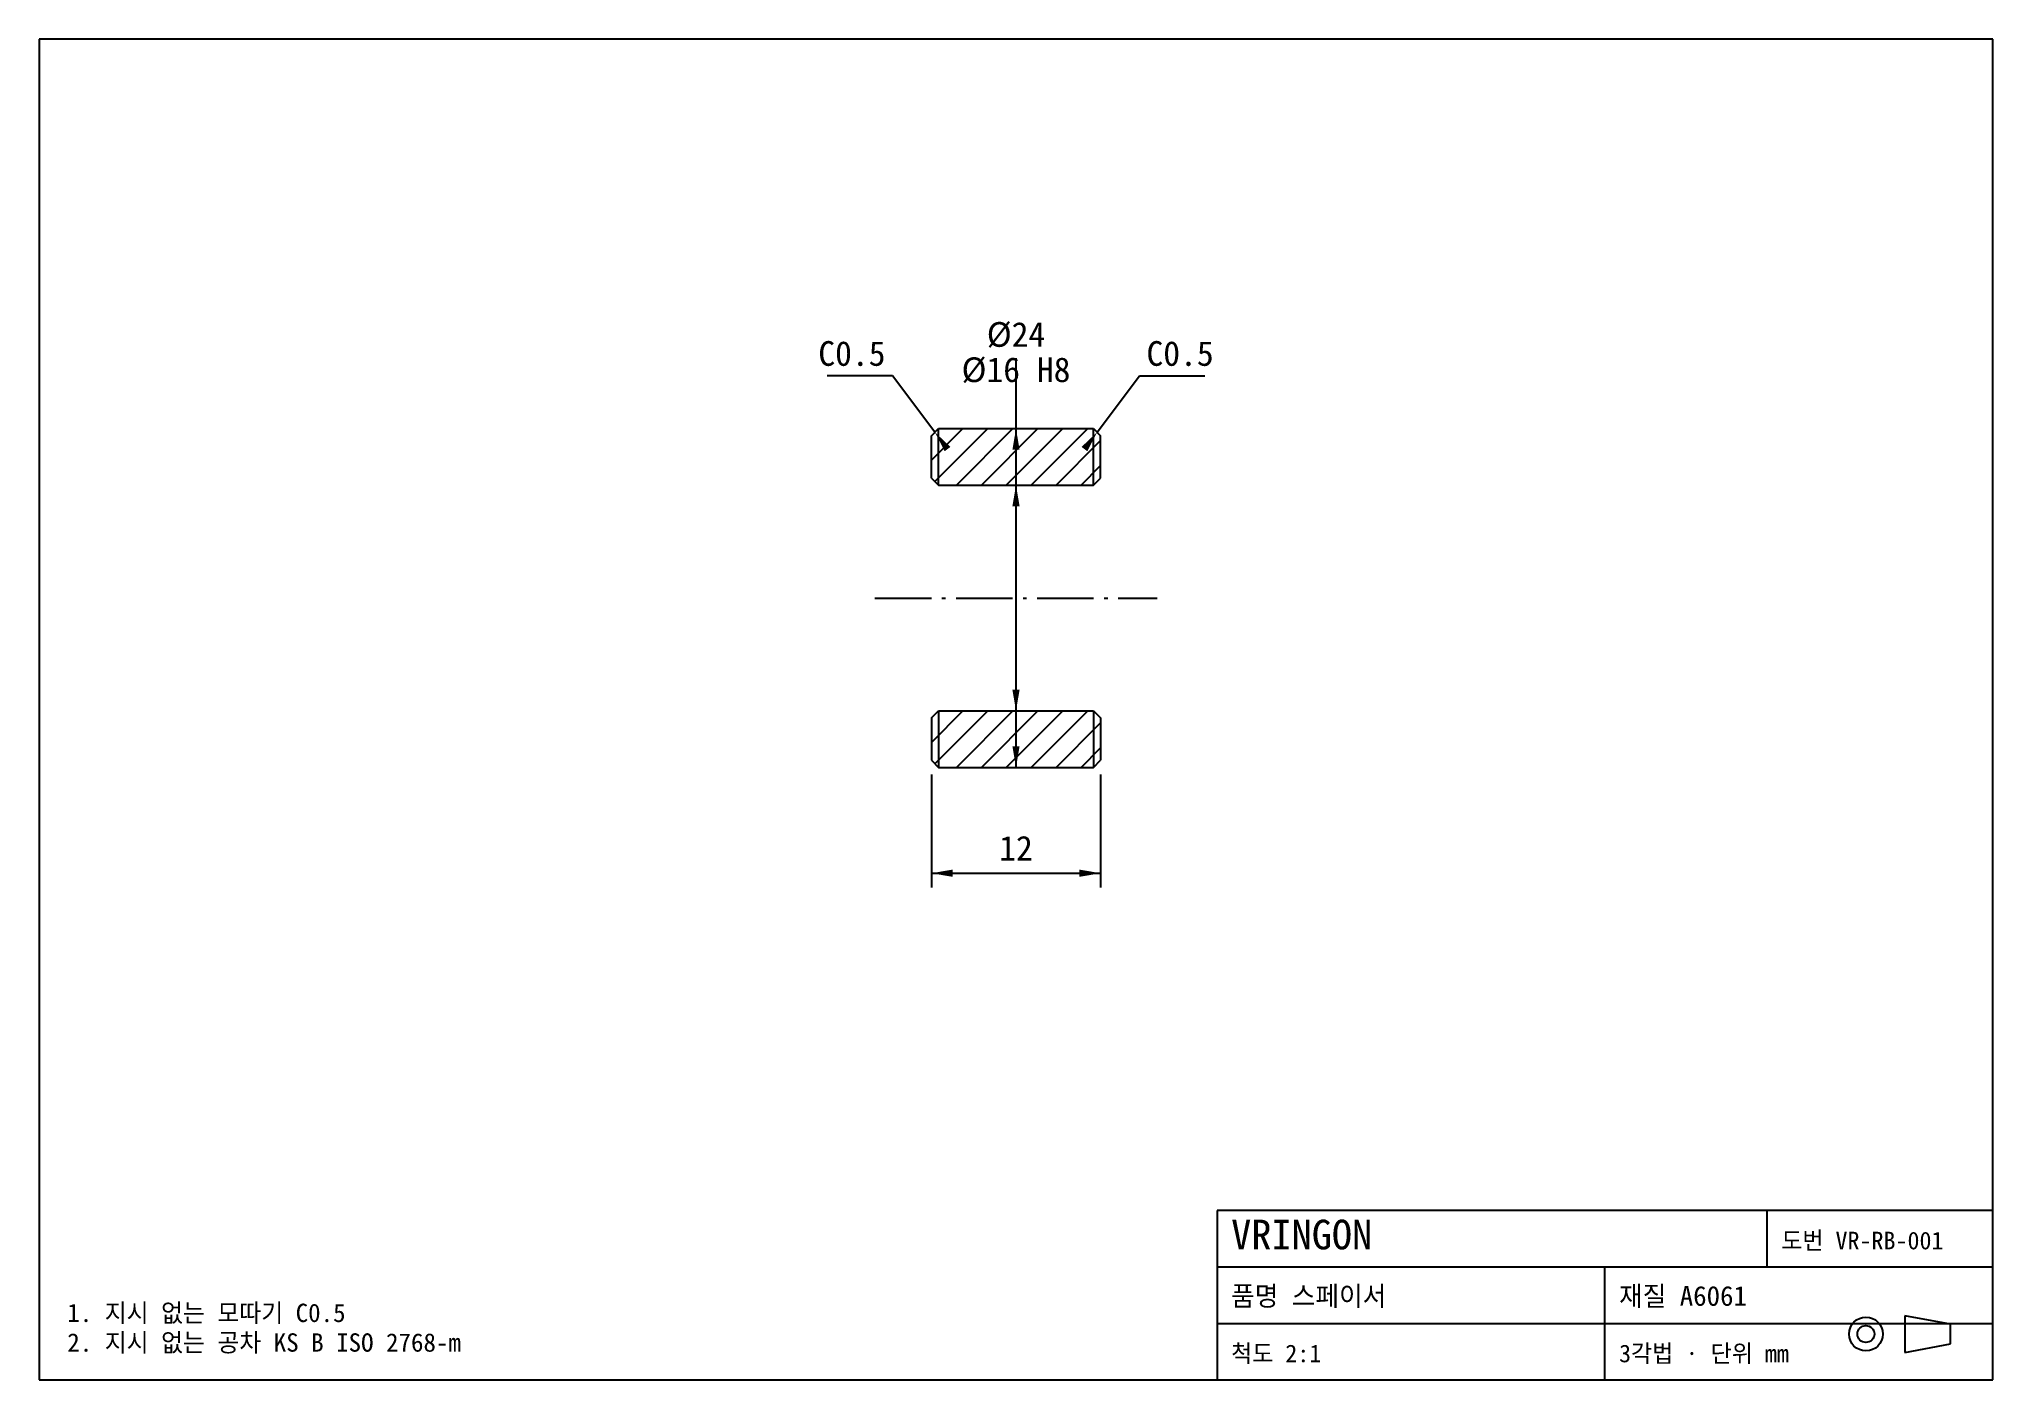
# Model space of a CAD drawing. Header units: millimetres. Extents: x 10 to 287, y 10 to 200.
import ezdxf
from ezdxf.enums import TextEntityAlignment as Align

# ---------------------------------------------------------------- set-up
doc = ezdxf.new("R2010")
doc.units = ezdxf.units.MM
doc.linetypes.add('CENTER', pattern=[11.5, 8, -1.5, 0.5, -1.5])
for name, color, linetype in [('CENTER', 1, 'CENTER'), ('DIM', 3, 'CONTINUOUS'), ('FRAME', 7, 'CONTINUOUS'), ('HATCH', 8, 'CONTINUOUS'), ('OUTLINE', 7, 'CONTINUOUS'), ('TEXT', 7, 'CONTINUOUS')]:
    doc.layers.add(name, color=color, linetype=linetype)

msp = doc.modelspace()

# ---------------------------------------------------------------- linework, layer by layer
at = {"layer": 'CENTER'}
msp.add_line((128.5, 120.8), (168.5, 120.8), dxfattribs=at)
at = {"layer": 'DIM'}
for p, q in [((148.5, 96.8), (148.5, 154.8)), ((131, 152.3), (121.72, 152.3)), ((137, 144.3), (131, 152.3)), ((148.5, 104.8), (148.5, 149.8)), ((160, 144.3), (166, 152.3)), ((166, 152.3), (175.28, 152.3)), ((136.5, 95.8), (136.5, 79.8)), ((160.5, 95.8), (160.5, 79.8)), ((136.5, 81.8), (160.5, 81.8))]:
    msp.add_line(p, q, dxfattribs=at)
for points in [[(137, 144.3), (139.208, 142.206), (138.392, 141.594)], [(148.5, 144.8), (149.01, 141.8), (147.99, 141.8)], [(160, 144.3), (158.608, 141.594), (157.792, 142.206)], [(148.5, 136.8), (149.01, 133.8), (147.99, 133.8)], [(148.5, 104.8), (147.99, 107.8), (149.01, 107.8)], [(148.5, 96.8), (147.99, 99.8), (149.01, 99.8)], [(136.5, 81.8), (139.5, 82.31), (139.5, 81.29)], [(160.5, 81.8), (157.5, 81.29), (157.5, 82.31)]]:
    msp.add_solid(points, dxfattribs=at)
at = {"layer": 'FRAME'}
for p, q in [((287, 200), (10, 200)), ((10, 200), (10, 10)), ((287, 10), (287, 200)), ((287, 34), (177, 34)), ((177, 34), (177, 10)), ((255, 26), (255, 34)), ((287, 10), (287, 34)), ((177, 26), (287, 26)), ((232, 10), (232, 26)), ((177, 18), (287, 18)), ((281, 17.9), (274.5, 19.1)), ((274.5, 19.1), (274.5, 13.9)), ((281, 15.1), (281, 17.9)), ((274.5, 13.9), (281, 15.1)), ((10, 10), (287, 10)), ((177, 10), (287, 10))]:
    msp.add_line(p, q, dxfattribs=at)
for radius in [2.4, 1.2]:
    msp.add_circle((269, 16.5), radius, dxfattribs=at)
at = {"layer": 'HATCH'}
for p, q in [((136.5, 140.317), (140.983, 144.8)), ((137.01, 137.29), (144.519, 144.8)), ((140.055, 136.8), (148.055, 144.8)), ((143.59, 136.8), (151.59, 144.8)), ((147.126, 136.8), (155.126, 144.8)), ((150.661, 136.8), (158.661, 144.8)), ((154.197, 136.8), (160.5, 143.103)), ((157.732, 136.8), (160.5, 139.568)), ((136.5, 100.317), (140.983, 104.8)), ((137.01, 97.29), (144.519, 104.8)), ((140.055, 96.8), (148.055, 104.8)), ((143.59, 96.8), (151.59, 104.8)), ((147.126, 96.8), (155.126, 104.8)), ((150.661, 96.8), (158.661, 104.8)), ((154.197, 96.8), (160.5, 103.103)), ((157.732, 96.8), (160.5, 99.568))]:
    msp.add_line(p, q, dxfattribs=at)
at = {"layer": 'OUTLINE'}
for p, q in [((136.5, 143.8), (137.5, 144.8)), ((137.5, 144.8), (159.5, 144.8)), ((137.5, 136.8), (137.5, 144.8)), ((159.5, 144.8), (160.5, 143.8)), ((159.5, 136.8), (159.5, 144.8)), ((159.5, 136.8), (159.5, 144.8)), ((136.5, 137.8), (136.5, 143.8)), ((160.5, 137.8), (160.5, 143.8)), ((136.5, 137.8), (137.5, 136.8)), ((137.5, 136.8), (159.5, 136.8)), ((159.5, 136.8), (160.5, 137.8)), ((136.5, 103.8), (137.5, 104.8)), ((136.5, 103.8), (136.5, 97.8)), ((137.5, 104.8), (137.5, 96.8)), ((137.5, 104.8), (159.5, 104.8)), ((159.5, 104.8), (159.5, 96.8)), ((159.5, 104.8), (159.5, 96.8)), ((159.5, 104.8), (160.5, 103.8)), ((160.5, 103.8), (160.5, 97.8)), ((136.5, 97.8), (137.5, 96.8)), ((159.5, 96.8), (160.5, 97.8)), ((137.5, 96.8), (159.5, 96.8))]:
    msp.add_line(p, q, dxfattribs=at)

# ---------------------------------------------------------------- texts
at = {"layer": 'TEXT'}
for s, p in [('%%c24', (148.5, 156.4)), ('%%c16 H8', (148.5, 151.4)), ('12', (148.5, 83.6))]:
    msp.add_text(s, height=3.5, dxfattribs=at).set_placement(p, align=Align.CENTER)
msp.add_text('C0.5', height=3.5, dxfattribs=at).set_placement((130, 153.7), align=Align.RIGHT)
for s, height, p in [('C0.5', 3.5, (167, 153.7)), ('VRINGON', 4.2, (179, 28.5)), ('도번 VR-RB-001', 2.5, (257, 28.5)), ('품명 스페이서', 2.8, (179, 20.5)), ('재질 A6061', 2.8, (234, 20.5)), ('1. 지시 없는 모따기 C0.5', 2.6, (14, 18.2)), ('2. 지시 없는 공차 KS B ISO 2768-m', 2.6, (14, 14)), ('척도 2:1', 2.5, (179, 12.5)), ('3각법 · 단위 mm', 2.5, (234, 12.5))]:
    msp.add_text(s, height=height, dxfattribs=at).set_placement(p)

doc.saveas('drawing.dxf')
